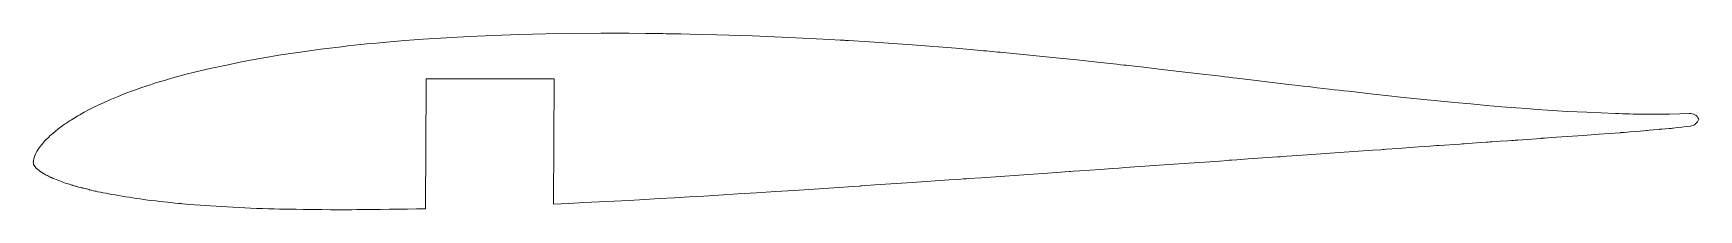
# Model space of a CAD drawing. Header units: millimetres. Extents: x 94 to 197, y 162 to 173.
import ezdxf

# ---------------------------------------------------------------- set-up
doc = ezdxf.new("R2010")
doc.units = ezdxf.units.MM
doc.layers.add('Geometries', color=7, linetype='Continuous', true_color=0xffffff)

msp = doc.modelspace()

# ---------------------------------------------------------------- linework, layer by layer
at = {"layer": 'Geometries', "linetype": 'Continuous', "lineweight": 0}
for p, q in [((118.27, 169.43), (118.24, 161.73)), ((118.27, 169.75), (118.27, 169.43)), ((126.24, 169.75), (118.27, 169.75)), ((126.21, 161.95), (126.24, 169.75)), ((118.24, 161.73), (118.24, 161.66)), ((114.45, 161.6), (114.22, 161.6))]:
    msp.add_line(p, q, dxfattribs=at)
at = {"layer": 'Geometries', "linetype": 'Continuous', "lineweight": 0, "flags": 128}
for points in [[(93.83, 164.65), (93.86, 164.77), (93.9, 164.91), (93.97, 165.07), (94.05, 165.22), (94.15, 165.39), (94.28, 165.56), (94.34, 165.64), (94.4, 165.71), (94.46, 165.79), (94.53, 165.86), (94.59, 165.93), (94.65, 166), (94.72, 166.06), (94.79, 166.13), (94.86, 166.2), (94.95, 166.28), (95.06, 166.37), (95.18, 166.47), (95.35, 166.61), (95.52, 166.74), (95.66, 166.85), (95.77, 166.93), (95.88, 167), (96, 167.08), (96.12, 167.16), (96.21, 167.21), (96.3, 167.27), (96.4, 167.33), (96.5, 167.39), (96.6, 167.45), (96.71, 167.52), (96.99, 167.68), (97.3, 167.84), (97.59, 167.99), (97.9, 168.14), (98.23, 168.29), (98.59, 168.45), (99.1, 168.66), (99.59, 168.86), (100.07, 169.04), (100.58, 169.22), (101.11, 169.39), (101.43, 169.5), (101.77, 169.6), (102.12, 169.7), (102.5, 169.81), (102.89, 169.92), (103.34, 170.04), (103.85, 170.17), (104.83, 170.4), (105.84, 170.62), (106.89, 170.84), (108.04, 171.05), (109.23, 171.25), (110.46, 171.43), (111.72, 171.6), (113.02, 171.76), (113.41, 171.81), (113.8, 171.85), (114.19, 171.89), (114.59, 171.93), (114.99, 171.97), (115.4, 172.01), (115.81, 172.05), (116.94, 172.14), (118.1, 172.23), (119.52, 172.32), (120.96, 172.4), (122.44, 172.46), (124.06, 172.52), (125.72, 172.56), (127.42, 172.59), (129.15, 172.6), (130.92, 172.6), (131.93, 172.59), (133.01, 172.58), (133.21, 172.57)], [(133.21, 172.57), (134.12, 172.56), (135.24, 172.53), (136.37, 172.51), (138.59, 172.43), (140.85, 172.34), (143.41, 172.21), (144.04, 172.17), (144.12, 172.17), (144.21, 172.16), (144.29, 172.16), (144.37, 172.15), (144.46, 172.15), (144.56, 172.14), (145.87, 172.06), (148.54, 171.87), (151.25, 171.66), (152.8, 171.53), (152.98, 171.51), (153.15, 171.5), (153.33, 171.48), (153.5, 171.46), (153.68, 171.45), (153.85, 171.43), (154, 171.42), (154.82, 171.34), (155.65, 171.26), (156.67, 171.16), (157.71, 171.05), (158.78, 170.94), (159.7, 170.84), (160.64, 170.74), (160.85, 170.71), (161.07, 170.69), (161.28, 170.67), (161.5, 170.64), (161.71, 170.62), (161.86, 170.6), (162.01, 170.59), (162.95, 170.48), (163.91, 170.37), (165.15, 170.22), (166.42, 170.07), (167.56, 169.94), (167.74, 169.92), (167.98, 169.89), (168.24, 169.86), (168.5, 169.82), (168.77, 169.79), (171.78, 169.43), (172.17, 169.39), (172.55, 169.34), (172.87, 169.31), (173.18, 169.27), (173.47, 169.24), (173.75, 169.2), (174.13, 169.16), (174.48, 169.12), (174.8, 169.08), (175.11, 169.05), (175.39, 169.01), (175.7, 168.98), (176.07, 168.94), (177.05, 168.83), (178.01, 168.72), (179.11, 168.6), (180.18, 168.49), (181.22, 168.39), (182.28, 168.28), (183.31, 168.19), (184.29, 168.1), (185.23, 168.02), (186.12, 167.95), (186.78, 167.9), (187.43, 167.85), (188.07, 167.81), (188.7, 167.77), (189.31, 167.73), (189.92, 167.7), (190.52, 167.67), (191.42, 167.63), (192.3, 167.59), (192.52, 167.59), (192.75, 167.58), (192.97, 167.57), (193.19, 167.57), (193.41, 167.56), (193.58, 167.56), (194.31, 167.55), (195.01, 167.55), (195.68, 167.55), (196.31, 167.57), (196.9, 167.59)], [(196.97, 166.81), (196.7, 166.78), (196.44, 166.75), (196.17, 166.72), (195.91, 166.69), (195.85, 166.68), (195.78, 166.67), (195.65, 166.66), (195.42, 166.64), (195.19, 166.62), (195.09, 166.61), (195.07, 166.61), (195.06, 166.61), (195.06, 166.6), (195.05, 166.6), (195.05, 166.6), (195.04, 166.6), (195.03, 166.6), (194.67, 166.57), (194.41, 166.55), (194.29, 166.54), (194.26, 166.53), (194.21, 166.53), (194.05, 166.52), (193.64, 166.48), (193.23, 166.45), (192.86, 166.42), (192.7, 166.41), (192.63, 166.41), (192.63, 166.4), (192.62, 166.4), (192.62, 166.4), (192.61, 166.4), (192.61, 166.4), (192.6, 166.4), (192.6, 166.4), (191.94, 166.35), (191.29, 166.3), (190.29, 166.23), (189.3, 166.16), (188.3, 166.09), (187.89, 166.06), (187.79, 166.05), (187.74, 166.05), (187.74, 166.05), (187.73, 166.05), (187.72, 166.05), (187.71, 166.04), (187.7, 166.04), (187.69, 166.04), (187.68, 166.04), (187.4, 166.02), (186.24, 165.94), (186.13, 165.93), (186.07, 165.93), (185.99, 165.92), (185.85, 165.91), (185.59, 165.9), (185.14, 165.86), (184.62, 165.83), (184.49, 165.82), (184.38, 165.81), (184.29, 165.8), (183.93, 165.78), (183.11, 165.72), (182.9, 165.71), (182.83, 165.7), (182.79, 165.7), (182.65, 165.69), (181.34, 165.6), (181.27, 165.59), (181.19, 165.59), (180.78, 165.56), (180.06, 165.51), (178.76, 165.42), (178.04, 165.37), (177.91, 165.36), (177.84, 165.35), (177.71, 165.34), (177.2, 165.31), (175.14, 165.16), (172.51, 164.98), (171.86, 164.93), (171.58, 164.91), (171.45, 164.9), (171.35, 164.89), (171.27, 164.89), (169.45, 164.76), (168.73, 164.71), (168.41, 164.69), (168.27, 164.68), (168.17, 164.67), (167.66, 164.63), (166.75, 164.57), (165.13, 164.46), (161.78, 164.22), (161.61, 164.21), (161.39, 164.19), (160.98, 164.16), (160.26, 164.11), (158.96, 164.02), (158.55, 163.99), (158.39, 163.98), (158.32, 163.98), (158.03, 163.96), (157.53, 163.92), (155.18, 163.76), (152.83, 163.59), (152.01, 163.54), (151.89, 163.53), (151.72, 163.52), (151.41, 163.49), (150.84, 163.45), (148.52, 163.3), (146.21, 163.14), (145.64, 163.1), (145.39, 163.08), (145.32, 163.08), (145.28, 163.07), (144.88, 163.05), (143.65, 162.97), (142.42, 162.88), (141.19, 162.8), (140.02, 162.73), (138.84, 162.65), (137.67, 162.58), (136.5, 162.51), (135.57, 162.45), (134.65, 162.4), (133.73, 162.34), (132.81, 162.29), (131.86, 162.24), (130.92, 162.18), (129.98, 162.13), (129.04, 162.09), (128.1, 162.04), (127.15, 161.99), (126.21, 161.95)], [(113.96, 161.6), (113.66, 161.59), (113.22, 161.59), (112.83, 161.59), (112.74, 161.59), (112.66, 161.59), (112.59, 161.59), (112.32, 161.59), (111.78, 161.6), (111.23, 161.6), (111.13, 161.6), (111.12, 161.6), (111.1, 161.6), (111.1, 161.6), (111.09, 161.6), (111.09, 161.6), (111.08, 161.6), (111.08, 161.6), (111.07, 161.6), (110.99, 161.6), (110.86, 161.61), (110.62, 161.61), (110.19, 161.62), (109.85, 161.62), (109.5, 161.63), (109.15, 161.64), (108.81, 161.65), (108.46, 161.66), (108.09, 161.67), (107.72, 161.68), (107.35, 161.7), (106.99, 161.71), (106.62, 161.73), (106.25, 161.75), (105.9, 161.77), (105.56, 161.79), (105.21, 161.81), (104.86, 161.83), (104.52, 161.85), (104.2, 161.88), (103.87, 161.9), (103.55, 161.93), (103.34, 161.95), (103.12, 161.97), (103.02, 161.98), (102.97, 161.98), (102.95, 161.98), (102.95, 161.98), (102.94, 161.98), (102.94, 161.98), (102.94, 161.98), (102.86, 161.99), (102.64, 162.01), (102.41, 162.04), (102.18, 162.06), (101.94, 162.09), (101.69, 162.11), (101.45, 162.14), (101.2, 162.17), (100.96, 162.2), (100.71, 162.23), (100.47, 162.27), (100.23, 162.3), (100.01, 162.33), (99.79, 162.37), (99.57, 162.4), (99.35, 162.44), (99.13, 162.48), (98.91, 162.52), (98.7, 162.55), (98.53, 162.59), (98.35, 162.62), (98.18, 162.65), (98.01, 162.69), (97.84, 162.72), (97.73, 162.75), (97.72, 162.75), (97.71, 162.75), (97.71, 162.75), (97.7, 162.75), (97.69, 162.76), (97.69, 162.76), (97.68, 162.76), (97.68, 162.76), (97.66, 162.76), (97.58, 162.78), (97.43, 162.82), (97.33, 162.84), (97.3, 162.85), (97.3, 162.85), (97.3, 162.85), (97.29, 162.85), (97.29, 162.85), (97.28, 162.85), (97.28, 162.85), (97.21, 162.87), (97.06, 162.91), (96.91, 162.94), (96.9, 162.95), (96.89, 162.95), (96.88, 162.95), (96.88, 162.95), (96.87, 162.95), (96.87, 162.96), (96.86, 162.96), (96.86, 162.96), (96.82, 162.97), (96.76, 162.98), (96.64, 163.01), (96.51, 163.05), (96.5, 163.05), (96.49, 163.05), (96.49, 163.06), (96.48, 163.06), (96.48, 163.06), (96.48, 163.06), (96.47, 163.06), (96.47, 163.06), (96.45, 163.07), (96.35, 163.09), (96.3, 163.11), (96.29, 163.11), (96.29, 163.11), (96.29, 163.11), (96.28, 163.11), (96.28, 163.12), (96.27, 163.12), (96.25, 163.12), (96.22, 163.13), (96.14, 163.16), (96.07, 163.18), (95.97, 163.21), (95.87, 163.24), (95.77, 163.28), (95.67, 163.32), (95.57, 163.35), (95.47, 163.39), (95.36, 163.43), (95.25, 163.47), (95.14, 163.52), (95.07, 163.55), (95, 163.58), (94.99, 163.58), (94.99, 163.58), (94.98, 163.59), (94.97, 163.59), (94.96, 163.59), (94.95, 163.6), (94.95, 163.6), (94.94, 163.6), (94.92, 163.61), (94.85, 163.65), (94.77, 163.68), (94.7, 163.72), (94.65, 163.74), (94.61, 163.77), (94.59, 163.78), (94.59, 163.78), (94.58, 163.78), (94.57, 163.79), (94.57, 163.79), (94.56, 163.79), (94.5, 163.83), (94.43, 163.87), (94.42, 163.88), (94.41, 163.88), (94.4, 163.89), (94.4, 163.89), (94.4, 163.89), (94.39, 163.89), (94.39, 163.9), (94.34, 163.93), (94.3, 163.95), (94.27, 163.97), (94.24, 163.99), (94.24, 164), (94.24, 164), (94.23, 164), (94.23, 164), (94.23, 164), (94.19, 164.04), (94.17, 164.05), (94.16, 164.05), (94.16, 164.06), (94.16, 164.06), (94.16, 164.06), (94.16, 164.06), (94.16, 164.06), (94.16, 164.06), (94.11, 164.1), (94.08, 164.12), (94.05, 164.14), (94.03, 164.17), (94, 164.19), (94, 164.19), (94, 164.2), (94, 164.2), (94, 164.2), (93.99, 164.2), (93.99, 164.2), (93.99, 164.2), (93.97, 164.22), (93.95, 164.25), (93.93, 164.27), (93.92, 164.29), (93.9, 164.31), (93.89, 164.33), (93.88, 164.35), (93.87, 164.36), (93.86, 164.38), (93.85, 164.4), (93.84, 164.42), (93.84, 164.43), (93.83, 164.46), (93.83, 164.48), (93.83, 164.5), (93.82, 164.53), (93.82, 164.54), (93.82, 164.54), (93.82, 164.54), (93.82, 164.54), (93.82, 164.54), (93.82, 164.55), (93.82, 164.55), (93.82, 164.55), (93.82, 164.57), (93.83, 164.59), (93.83, 164.62), (93.83, 164.65)], [(114.22, 161.6), (114.1, 161.6), (113.96, 161.6)], [(118.24, 161.66), (117.68, 161.65), (117.12, 161.64), (116.55, 161.63), (115.99, 161.62), (115.43, 161.61), (114.99, 161.6), (114.54, 161.6), (114.45, 161.6)]]:
    msp.add_lwpolyline(points, dxfattribs=at)
at = {"layer": 'Geometries', "linetype": 'Continuous', "lineweight": 0}
for centre, radius, start, end in [((196.94, 166.98), 0.616, 26.3954, 93.1934), ((196.9, 167.42), 0.614, 276.5601, 344.0185)]:
    msp.add_arc(centre, radius, start, end, dxfattribs=at)

doc.saveas('drawing.dxf')
